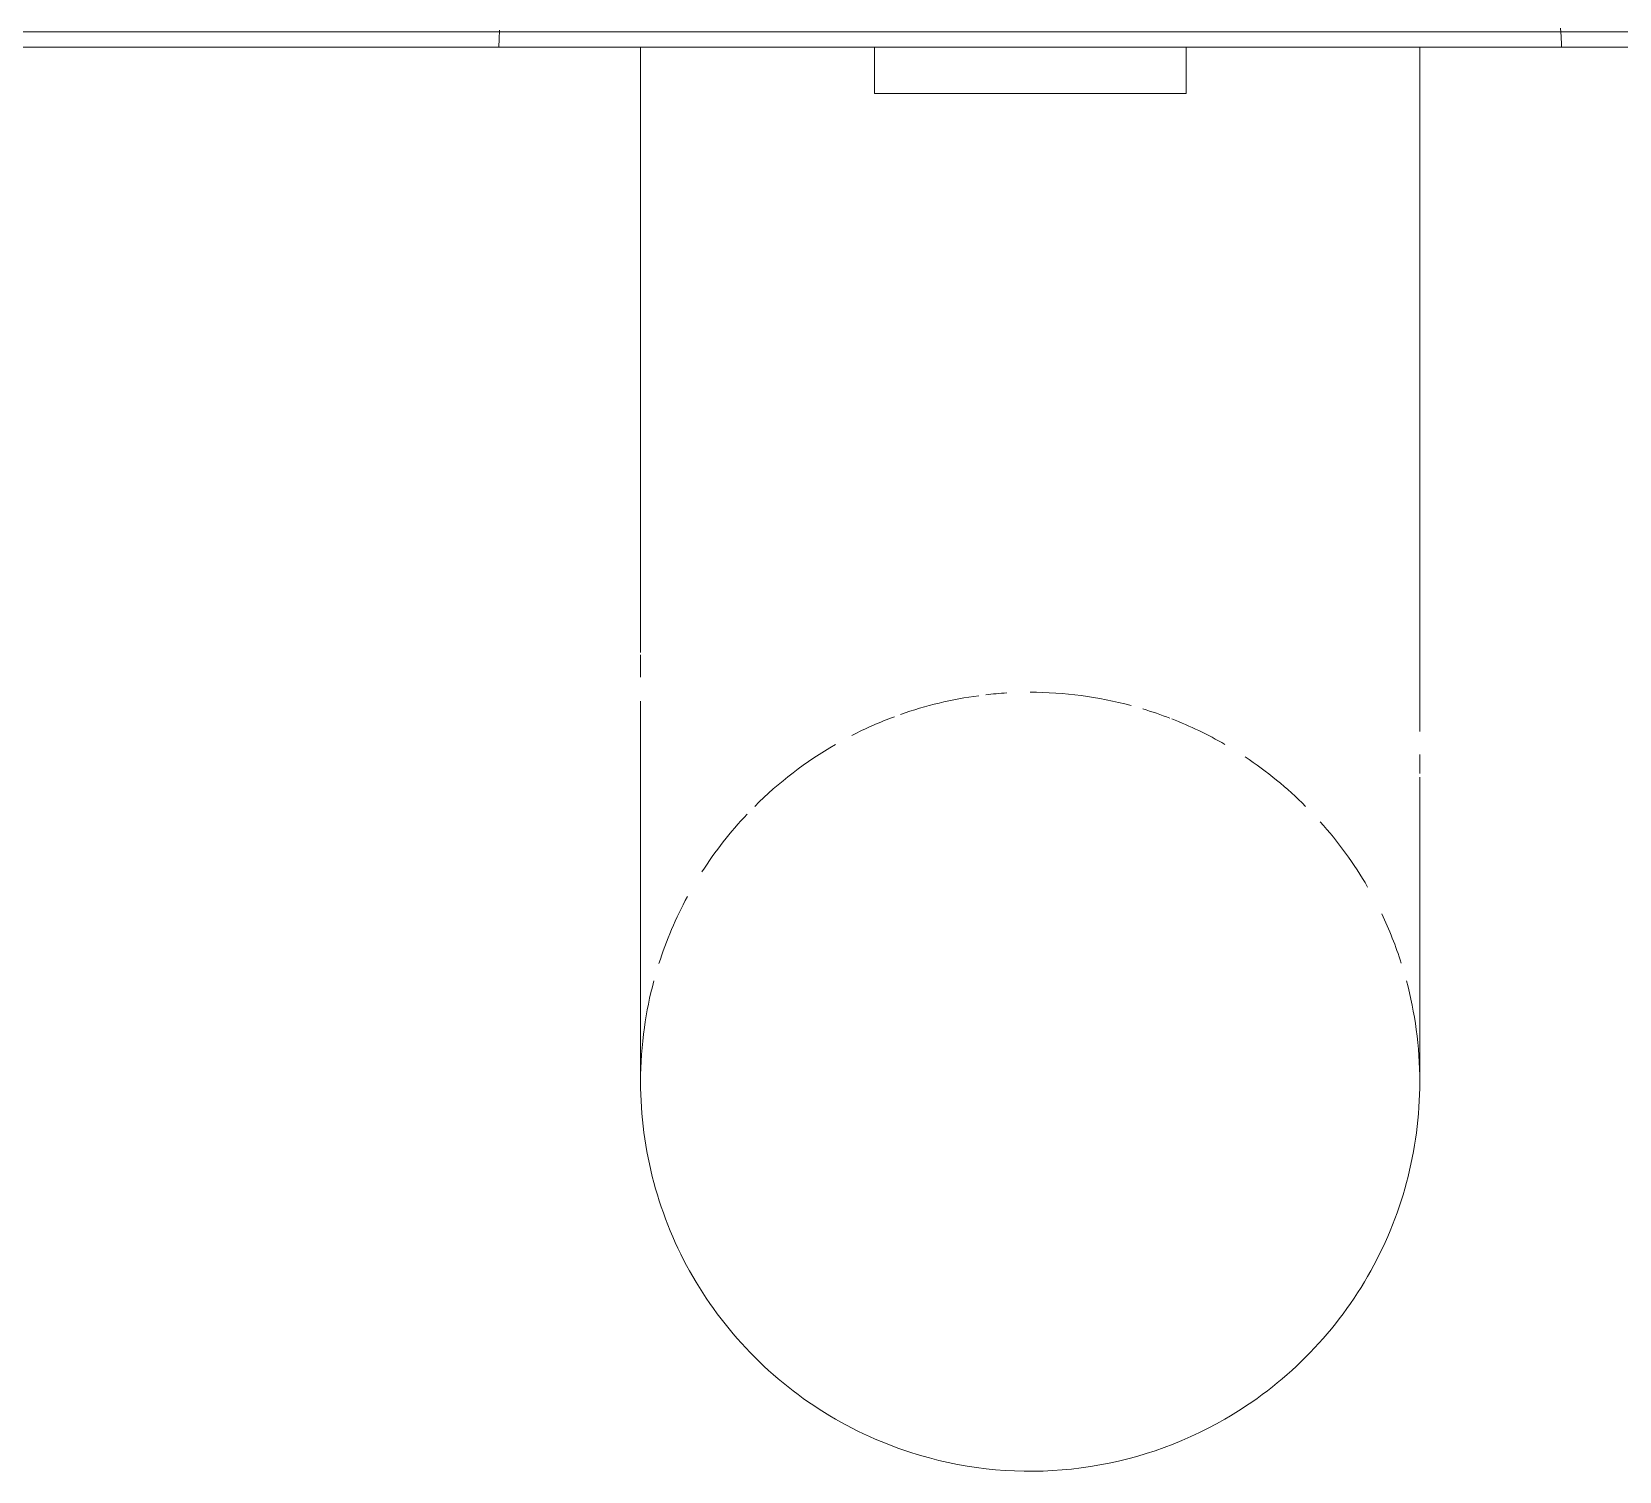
# Model space of a CAD drawing. Header units: millimetres. Extents: x -4000 to 187956, y -58990 to 162485.
# Drawn here: x 2708.7 to 2810.6, y 73907.2 to 73999.6 of the extents above; entities that cross this region are included whole.
import ezdxf

# ---------------------------------------------------------------- set-up
doc = ezdxf.new("R2010")
doc.units = ezdxf.units.MM
doc.layers.add('A-WALL', color=113, linetype='Continuous', lineweight=13)
doc.layers.add('P-SANR-FIXT', color=6, linetype='Continuous', lineweight=9)

# ---------------------------------------------------------------- blocks, each defined once
blk = doc.blocks.new('C307 - C307-V884-FFS - TANG 1')
at = {"layer": 'P-SANR-FIXT', "color": 252}
for p, q in [((-25, 46.61), (-25, 45.39)), ((25, 39), (25, 40.42)), ((-25, 23.85), (-25, 0)), ((25, 0), (25, 23.85)), ((-10, 2.97), (-10, 0)), ((-7.07, 2.97), (-10, 2.97)), ((10, 2.97), (-10, 2.97)), ((10, 2.97), (7.07, 2.97)), ((10, 0), (10, 2.97)), ((0, 0), (-18.98, 0)), ((18.98, 0), (0, 0))]:
    blk.add_line(p, q, dxfattribs=at)
at = {"layer": 'P-SANR-FIXT', "color": 253}
for p, q in [((7.07, 2.97), (-7.07, 2.97)), ((-7.63, 0), (-13.42, 0)), ((-10, 0), (-7.07, 0)), ((-10, 0), (-7.07, 0)), ((-6.74, 0), (-3.38, 0)), ((-2.59, 0), (4.31, 0)), ((5, 0), (8.58, 0)), ((7.07, 0), (8.58, 0)), ((13.42, 0), (7.63, 0)), ((8.66, 0), (10, 0)), ((8.66, 0), (10, 0))]:
    blk.add_line(p, q, dxfattribs=at)
at = {"layer": 'P-SANR-FIXT', "color": 254}
for p, q in [((-29.52, 0), (-34.09, 0)), ((-29.52, 0), (-34.09, 0)), ((-25.78, 0), (-29.34, 0)), ((-15.54, 0), (-29.34, 0)), ((-25, 0), (-24.15, 0)), ((-23.46, 0), (-21.65, 0)), ((-20.66, 0), (-17.68, 0)), ((-17.1, 0), (-15.53, 0)), ((-13.66, 0), (-15.52, 0)), ((-15.52, 0), (-13.49, 0)), ((-10.57, 0), (-13.66, 0)), ((-7.35, 0), (-10.37, 0)), ((-3.7, 0), (-7.26, 0)), ((-6.74, 0), (-3.38, 0)), ((0, 0), (-2.86, 0)), ((-2.59, 0), (4.31, 0)), ((4.7, 0), (0, 0)), ((5, 0), (7.07, 0)), ((7.63, 0), (5.47, 0)), ((8.82, 0), (7.35, 0)), ((13.66, 0), (8.86, 0)), ((13.49, 0), (17.1, 0)), ((20.6, 0), (13.66, 0)), ((17.68, 0), (20.19, 0)), ((29.34, 0), (21.16, 0)), ((21.65, 0), (23.46, 0)), ((24.15, 0), (25, 0)), ((29.34, 0), (25.78, 0)), ((34.09, 0), (29.52, 0)), ((34.09, 0), (29.52, 0))]:
    blk.add_line(p, q, dxfattribs=at)
at = {"layer": 'P-SANR-FIXT', "color": 90}
for p, q in [((-25, 0), (-24.15, 0)), ((-22.4, 0), (-24.1, 0)), ((-23.46, 0), (-21.65, 0)), ((-17.82, 0), (-21.16, 0)), ((-20.66, 0), (-17.68, 0)), ((-17.1, 0), (-15.53, 0)), ((-15.54, 0), (-17.04, 0)), ((-13.66, 0), (-15.52, 0)), ((-15.52, 0), (-13.49, 0)), ((-10.57, 0), (-12.05, 0)), ((-11.8, 0), (-10.34, 0)), ((-11.8, 0), (-10.34, 0)), ((-7.35, 0), (-10.37, 0)), ((-10.14, 0), (-7.1, 0)), ((-10.14, 0), (-7.1, 0)), ((-5.76, 0), (-6.98, 0)), ((-5.35, 0), (-6.73, 0)), ((-6.47, 0), (-5.15, 0)), ((-6.47, 0), (-5.15, 0)), ((-3.51, 0), (-5.22, 0)), ((-3.51, 0), (-5.22, 0)), ((-5.02, 0), (-3.38, 0)), ((-5.02, 0), (-3.38, 0)), ((0, 0), (-2.71, 0)), ((0, 0), (-2.71, 0)), ((-2.61, 0), (0, 0)), ((-2.61, 0), (0, 0)), ((4.47, 0), (0, 0)), ((4.47, 0), (0, 0)), ((0, 0), (4.31, 0)), ((0, 0), (4.31, 0)), ((5.15, 0), (6.47, 0)), ((5.15, 0), (6.47, 0)), ((6.73, 0), (5.35, 0)), ((7.35, 0), (5.35, 0)), ((7.1, 0), (8.59, 0)), ((7.1, 0), (8.59, 0)), ((8.82, 0), (7.35, 0)), ((8.63, 0), (12.5, 0)), ((8.63, 0), (12.5, 0)), ((12.77, 0), (8.86, 0)), ((13.49, 0), (17.1, 0)), ((17.04, 0), (13.66, 0)), ((17.68, 0), (20.19, 0)), ((20.6, 0), (17.82, 0)), ((21.65, 0), (23.46, 0)), ((24.1, 0), (22.4, 0)), ((24.15, 0), (25, 0))]:
    blk.add_line(p, q, dxfattribs=at)
at = {"layer": 'P-SANR-FIXT', "color": 252, "flags": 128}
for points in [[(-25, 66.4), (-25, 66.36), (-25, 66.26), (-25, 66.09), (-25, 65.86), (-25, 65.55), (-25, 65.18), (-25, 64.74), (-25, 64.24), (-25, 63.67), (-25, 63.04), (-25, 62.35), (-25, 61.59), (-25, 60.78), (-25, 59.9), (-25, 58.97), (-25, 57.98), (-25, 56.94), (-25, 55.84), (-25, 54.69), (-25, 53.5), (-25, 52.25), (-25, 50.96), (-25, 49.63), (-25, 48.25), (-25, 46.84)], [(25, 41.98), (25, 43.5), (25, 44.99), (25, 46.45), (25, 47.88), (25, 49.26), (25, 50.61), (25, 51.91), (25, 53.16), (25, 54.37), (25, 55.53), (25, 56.65), (25, 57.7), (25, 58.71), (25, 59.65), (25, 60.54), (25, 61.38), (25, 62.15), (25, 62.86), (25, 63.51), (25, 64.09), (25, 64.61), (25, 65.07), (25, 65.46), (25, 65.78), (25, 66.04), (25, 66.22), (25, 66.34), (25, 66.4), (25, 66.4)], [(-25, 43.91), (-25, 42.39), (-25, 40.84), (-25, 39.27), (-25, 37.67), (-25, 36.05), (-25, 34.41), (-25, 32.76), (-25, 31.09), (-25, 29.4), (-25, 27.71), (-25, 26.01), (-25, 24.31), (-25, 23.85)], [(25, 23.85), (25, 25.56), (25, 27.25), (25, 28.95), (25, 30.63), (25, 32.31), (25, 33.97), (25, 35.61), (25, 37.24), (25, 38.84)]]:
    blk.add_lwpolyline(points, dxfattribs=at)
at = {"layer": 'P-SANR-FIXT', "color": 254, "flags": 128}
for points in [[(-34.03, -1.23), (-34.07, -0.69), (-34.09, -0.15), (-34.09, 0)], [(34.09, 0), (34.08, -0.54), (34.05, -1.09)]]:
    blk.add_lwpolyline(points, dxfattribs=at)
at = {"layer": 'P-SANR-FIXT', "color": 253}
for start, end in [(75, 120), (45, 60), (135, 150), (15, 30), (187.6948, 195), (345, 352.0025), (197.7363, 205.5506), (331.6206, 342.3469), (210, 221.866), (316.578, 327.3952), (225, 236.5214), (300, 315), (240, 248.6957), (290.4067, 297.2398), (248.9771, 253.2082), (277.5937, 289.4675), (255, 270), (273.4294, 276.5552)]:
    blk.add_arc((0, 66.4), 25, start, end, dxfattribs=at)
at = {"layer": 'P-SANR-FIXT', "color": 252}
for start, end in [(60, 75), (120, 135), (30, 45), (150, 180), (0, 15), (180, 187.6948), (352.0025, 0)]:
    blk.add_arc((0, 66.4), 25, start, end, dxfattribs=at)
for points, knots in [([(-13.76, 0), (-14.4, 0), (-15.87, 0), (-18.13, 0), (-20.53, 0), (-22.88, 0), (-25.95, 0), (-29.66, 0), (-33.22, 0), (-35.99, 0), (-38.7, 0), (-41.98, 0), (-45.72, 0), (-49.3, 0), (-52.77, 0), (-56.11, 0), (-60.37, 0), (-71.42, 0), (-86.21, 0), (-99.72, 0), (-104.58, 0), (-105.94, 0)], [-0.9346148, -0.9346148, -0.9346148, -0.9346148, -0.925, -0.9125, -0.9, -0.8875, -0.875, -0.85, -0.825, -0.8125, -0.8, -0.775, -0.75, -0.725, -0.7, -0.675, -0.65, -0.6, -0.4, -0.2, 0, 0, 0, 0]), ([(-13.76, 0), (-14.4, 0), (-15.87, 0), (-18.13, 0), (-20.53, 0), (-22.88, 0), (-25.95, 0), (-29.66, 0), (-33.22, 0), (-35.99, 0), (-38.7, 0), (-41.98, 0), (-45.72, 0), (-49.3, 0), (-52.77, 0), (-56.11, 0), (-60.37, 0), (-71.42, 0), (-86.21, 0), (-99.72, 0), (-104.58, 0), (-105.94, 0)], [-0.9346148, -0.9346148, -0.9346148, -0.9346148, -0.925, -0.9125, -0.9, -0.8875, -0.875, -0.85, -0.825, -0.8125, -0.8, -0.775, -0.75, -0.725, -0.7, -0.675, -0.65, -0.6, -0.4, -0.2, 0, 0, 0, 0]), ([(20.06, 0), (19.42, 0), (17.97, 0), (15.87, 0), (14.4, 0), (13.76, 0)], [-0.0975873, -0.0975873, -0.0975873, -0.0975873, -0.0875, -0.075, -0.06538525, -0.06538525, -0.06538525, -0.06538525]), ([(20.06, 0), (19.42, 0), (17.97, 0), (15.87, 0), (14.4, 0), (13.76, 0)], [-0.0975873, -0.0975873, -0.0975873, -0.0975873, -0.0875, -0.075, -0.06538525, -0.06538525, -0.06538525, -0.06538525]), ([(85.18, 0), (79.64, 0), (71.42, 0), (60.37, 0), (56.11, 0), (52.77, 0), (49.3, 0), (45.72, 0), (42.6, 0), (40.01, 0), (38.02, 0), (35.99, 0), (33.22, 0), (29.66, 0), (25.95, 0), (22.88, 0), (21.31, 0), (20.52, 0)], [-0.6, -0.6, -0.6, -0.6, -0.4, -0.35, -0.325, -0.3, -0.275, -0.25, -0.225, -0.2125, -0.2, -0.1875, -0.175, -0.15, -0.125, -0.1125, -0.1, -0.1, -0.1, -0.1]), ([(105.94, 0), (104.58, 0), (99.72, 0), (86.21, 0), (71.42, 0), (60.37, 0), (56.11, 0), (52.77, 0), (49.3, 0), (45.72, 0), (42.6, 0), (40.01, 0), (38.02, 0), (35.99, 0), (33.22, 0), (29.66, 0), (25.95, 0), (22.88, 0), (21.31, 0), (20.52, 0)], [-1, -1, -1, -1, -0.8, -0.6, -0.4, -0.35, -0.325, -0.3, -0.275, -0.25, -0.225, -0.2125, -0.2, -0.1875, -0.175, -0.15, -0.125, -0.1125, -0.1, -0.1, -0.1, -0.1])]:
    blk.add_open_spline(points, degree=3, knots=knots, dxfattribs=at)
at = {"layer": 'P-SANR-FIXT', "color": 254}
for points, knots in [([(-98.7, 0), (-98.43, 0), (-96.63, 0), (-92.76, 0), (-87.23, 0), (-82.17, 0), (-78.32, 0), (-74.49, 0), (-70.74, 0), (-66.78, 0), (-62.64, 0), (-58.28, 0), (-53.71, 0), (-48.96, 0), (-44.06, 0), (-38.98, 0), (-31.94, 0), (-24.12, 0), (-18, 0), (-15.57, 0)], [-0.6653511, -0.6653511, -0.6653511, -0.6653511, -0.6527778, -0.5833333, -0.5138889, -0.4791667, -0.4444444, -0.4166667, -0.3888889, -0.3611111, -0.3333333, -0.3055556, -0.2777778, -0.25, -0.2222222, -0.1944444, -0.1666667, -0.1111111, -0.0750747, -0.0750747, -0.0750747, -0.0750747]), ([(-62.6, 0), (-61.18, 0), (-58.28, 0), (-53.71, 0), (-48.96, 0), (-44.06, 0), (-38.98, 0), (-31.94, 0), (-24.12, 0), (-18, 0), (-15.57, 0)], [-0.3333333, -0.3333333, -0.3333333, -0.3333333, -0.3055556, -0.2777778, -0.25, -0.2222222, -0.1944444, -0.1666667, -0.1111111, -0.0750747, -0.0750747, -0.0750747, -0.0750747]), ([(-13.61, 0), (-12.94, 0), (-11.89, 0), (-10.84, 0), (-10.46, 0)], [-0.06540021, -0.06540021, -0.06540021, -0.06540021, -0.05555556, -0.05001144, -0.05001144, -0.05001144, -0.05001144]), ([(-13.61, 0), (-12.94, 0), (-11.89, 0), (-10.84, 0), (-10.46, 0)], [-0.06540021, -0.06540021, -0.06540021, -0.06540021, -0.05555556, -0.05001144, -0.05001144, -0.05001144, -0.05001144]), ([(13.61, 0), (13.89, 0), (16.07, 0), (18.24, 0), (20.11, 0)], [-0.9346285, -0.9346285, -0.9346285, -0.9346285, -0.93055556, -0.90243322, -0.90243322, -0.90243322, -0.90243322]), ([(13.61, 0), (13.89, 0), (16.07, 0), (18.24, 0), (20.11, 0)], [-0.9346285, -0.9346285, -0.9346285, -0.9346285, -0.93055556, -0.90243322, -0.90243322, -0.90243322, -0.90243322]), ([(20.59, 0), (23.18, 0), (28.04, 0), (35.06, 0), (41.59, 0), (47.77, 0), (53.74, 0), (59.41, 0), (66.52, 0), (74.67, 0), (81.7, 0), (86.69, 0), (92.56, 0), (96.35, 0), (98.7, 0)], [-0.900021, -0.900021, -0.900021, -0.900021, -0.8611111, -0.8263889, -0.7916667, -0.7569444, -0.7222222, -0.6875, -0.6527778, -0.5833333, -0.5138889, -0.4791667, -0.4444444, -0.3346796, -0.3346796, -0.3346796, -0.3346796]), ([(20.59, 0), (23.18, 0), (28.04, 0), (35.06, 0), (41.59, 0), (47.77, 0), (53.74, 0), (59.41, 0), (66.52, 0), (74.67, 0), (81.7, 0), (86.69, 0), (92.56, 0), (96.35, 0), (98.7, 0)], [-0.900021, -0.900021, -0.900021, -0.900021, -0.8611111, -0.8263889, -0.7916667, -0.7569444, -0.7222222, -0.6875, -0.6527778, -0.5833333, -0.5138889, -0.4791667, -0.4444444, -0.3346796, -0.3346796, -0.3346796, -0.3346796])]:
    blk.add_open_spline(points, degree=3, knots=knots, dxfattribs=at)
for points in [[(-15.56, 0), (-14.91, 0), (-14.26, 0), (-13.61, 0)], [(-15.56, 0), (-14.91, 0), (-14.26, 0), (-13.61, 0)], [(-10.26, 0), (-9.26, 0), (-8.25, 0), (-7.24, 0)], [(-10.26, 0), (-9.26, 0), (-8.25, 0), (-7.24, 0)], [(-5.41, 0), (-5.96, 0), (-6.5, 0), (-7.04, 0)], [(-5.41, 0), (-5.96, 0), (-6.5, 0), (-7.04, 0)], [(-3.56, 0), (-4.14, 0), (-4.71, 0), (-5.28, 0)], [(-3.56, 0), (-4.14, 0), (-4.71, 0), (-5.28, 0)], [(0, 0), (-0.93, 0), (-1.84, 0), (-2.76, 0)], [(0, 0), (-0.93, 0), (-1.84, 0), (-2.76, 0)], [(4.53, 0), (3.04, 0), (1.53, 0), (0, 0)], [(4.53, 0), (3.04, 0), (1.53, 0), (0, 0)], [(7.41, 0), (6.75, 0), (6.09, 0), (5.41, 0)], [(7.41, 0), (6.75, 0), (6.09, 0), (5.41, 0)], [(7.24, 0), (9.38, 0), (11.51, 0), (13.61, 0)], [(7.24, 0), (9.38, 0), (11.51, 0), (13.61, 0)]]:
    blk.add_open_spline(points, degree=3, dxfattribs=at)
at = {"layer": 'P-SANR-FIXT', "color": 253}
for points in [[(-10.64, 0), (-11.69, 0), (-12.73, 0), (-13.76, 0)], [(-10.64, 0), (-11.69, 0), (-12.73, 0), (-13.76, 0)], [(-7.41, 0), (-8.43, 0), (-9.44, 0), (-10.44, 0)], [(-7.41, 0), (-8.43, 0), (-9.44, 0), (-10.44, 0)], [(20.52, 0), (20.37, 0), (20.22, 0), (20.06, 0)], [(20.52, 0), (20.37, 0), (20.22, 0), (20.06, 0)]]:
    blk.add_open_spline(points, degree=3, dxfattribs=at)
at = {"layer": 'P-SANR-FIXT', "color": 90}
for points in [[(-6.87, 0), (-6.34, 0), (-5.8, 0), (-5.27, 0)], [(-6.87, 0), (-6.34, 0), (-5.8, 0), (-5.27, 0)], [(-5.13, 0), (-4.58, 0), (-4.02, 0), (-3.45, 0)], [(-5.13, 0), (-4.58, 0), (-4.02, 0), (-3.45, 0)], [(-2.67, 0), (-1.78, 0), (-0.89, 0), (0, 0)], [(-2.67, 0), (-1.78, 0), (-0.89, 0), (0, 0)], [(0, 0), (1.48, 0), (2.94, 0), (4.4, 0)], [(0, 0), (1.48, 0), (2.94, 0), (4.4, 0)], [(5.27, 0), (5.93, 0), (6.58, 0), (7.24, 0)], [(5.27, 0), (5.93, 0), (6.58, 0), (7.24, 0)]]:
    blk.add_open_spline(points, degree=3, dxfattribs=at)
at = {"layer": 'P-SANR-FIXT', "color": 253}
blk.add_open_spline([(13.76, 0), (12.73, 0), (10.64, 0), (8.5, 0), (7.41, 0)], degree=3, knots=[-0.06538525, -0.06538525, -0.06538525, -0.06538525, -0.05, -0.03445572, -0.03445572, -0.03445572, -0.03445572], dxfattribs=at)
blk.add_open_spline([(13.76, 0), (12.73, 0), (10.64, 0), (8.5, 0), (7.41, 0)], degree=3, knots=[-0.06538525, -0.06538525, -0.06538525, -0.06538525, -0.05, -0.03445572, -0.03445572, -0.03445572, -0.03445572], dxfattribs=at)
blk = doc.blocks.new('CMF2_NHAXUONG_A_rvt-1-FFS - TANG 1')
at = {"layer": 'A-WALL', "color": 50, "lineweight": 15}
for p, q in [((2384.79, 73999.61), (3227.55, 73999.61)), ((2762.23, 73999.61), (2760.44, 73999.61)), ((2766.77, 73999.61), (2764.99, 73999.61)), ((2771.73, 73999.61), (2769.1, 73999.61)), ((2775.03, 73999.61), (2772.8, 73999.61)), ((2776.45, 73999.61), (2775.09, 73999.61)), ((2778.09, 73999.61), (2776.85, 73999.61)), ((2781.86, 73999.61), (2780.6, 73999.61)), ((2785.7, 73999.61), (2783.93, 73999.61))]:
    blk.add_line(p, q, dxfattribs=at)
at = {"layer": 'A-WALL', "color": 71, "lineweight": 15}
for p, q in [((2720.11, 73999.61), (2709.16, 73999.61)), ((2733.95, 73999.61), (2721.55, 73999.61)), ((2738.92, 73999.61), (2736.04, 73999.61)), ((2809.55, 73999.61), (2806.68, 73999.61))]:
    blk.add_line(p, q, dxfattribs=at)
at = {"layer": 'A-WALL', "color": 255, "lineweight": 15}
for p, q in [((2740.51, 73999.61), (2738.92, 73999.61)), ((2742.52, 73999.61), (2741.01, 73999.61)), ((2744.99, 73999.61), (2743.79, 73999.61)), ((2748.36, 73999.61), (2745.19, 73999.61)), ((2752.12, 73999.61), (2749.04, 73999.61)), ((2756.97, 73999.61), (2753.17, 73999.61)), ((2791.44, 73999.61), (2789.49, 73999.61)), ((2795.55, 73999.61), (2793.47, 73999.61)), ((2800.6, 73999.61), (2797.24, 73999.61)), ((2804.71, 73999.61), (2803.24, 73999.61)), ((2806.68, 73999.61), (2805.07, 73999.61))]:
    blk.add_line(p, q, dxfattribs=at)
at = {"layer": 'P-SANR-FIXT', "color": 250, "lineweight": 9, "rotation": 180.0003356948516}
blk.add_blockref('C307 - C307-V884-FFS - TANG 1', (2772.8, 73998.61), dxfattribs=at)

msp = doc.modelspace()

# ---------------------------------------------------------------- block references
at = {"lineweight": 5}
msp.add_blockref('CMF2_NHAXUONG_A_rvt-1-FFS - TANG 1', (0, 0), dxfattribs=at)

doc.saveas('drawing.dxf')
